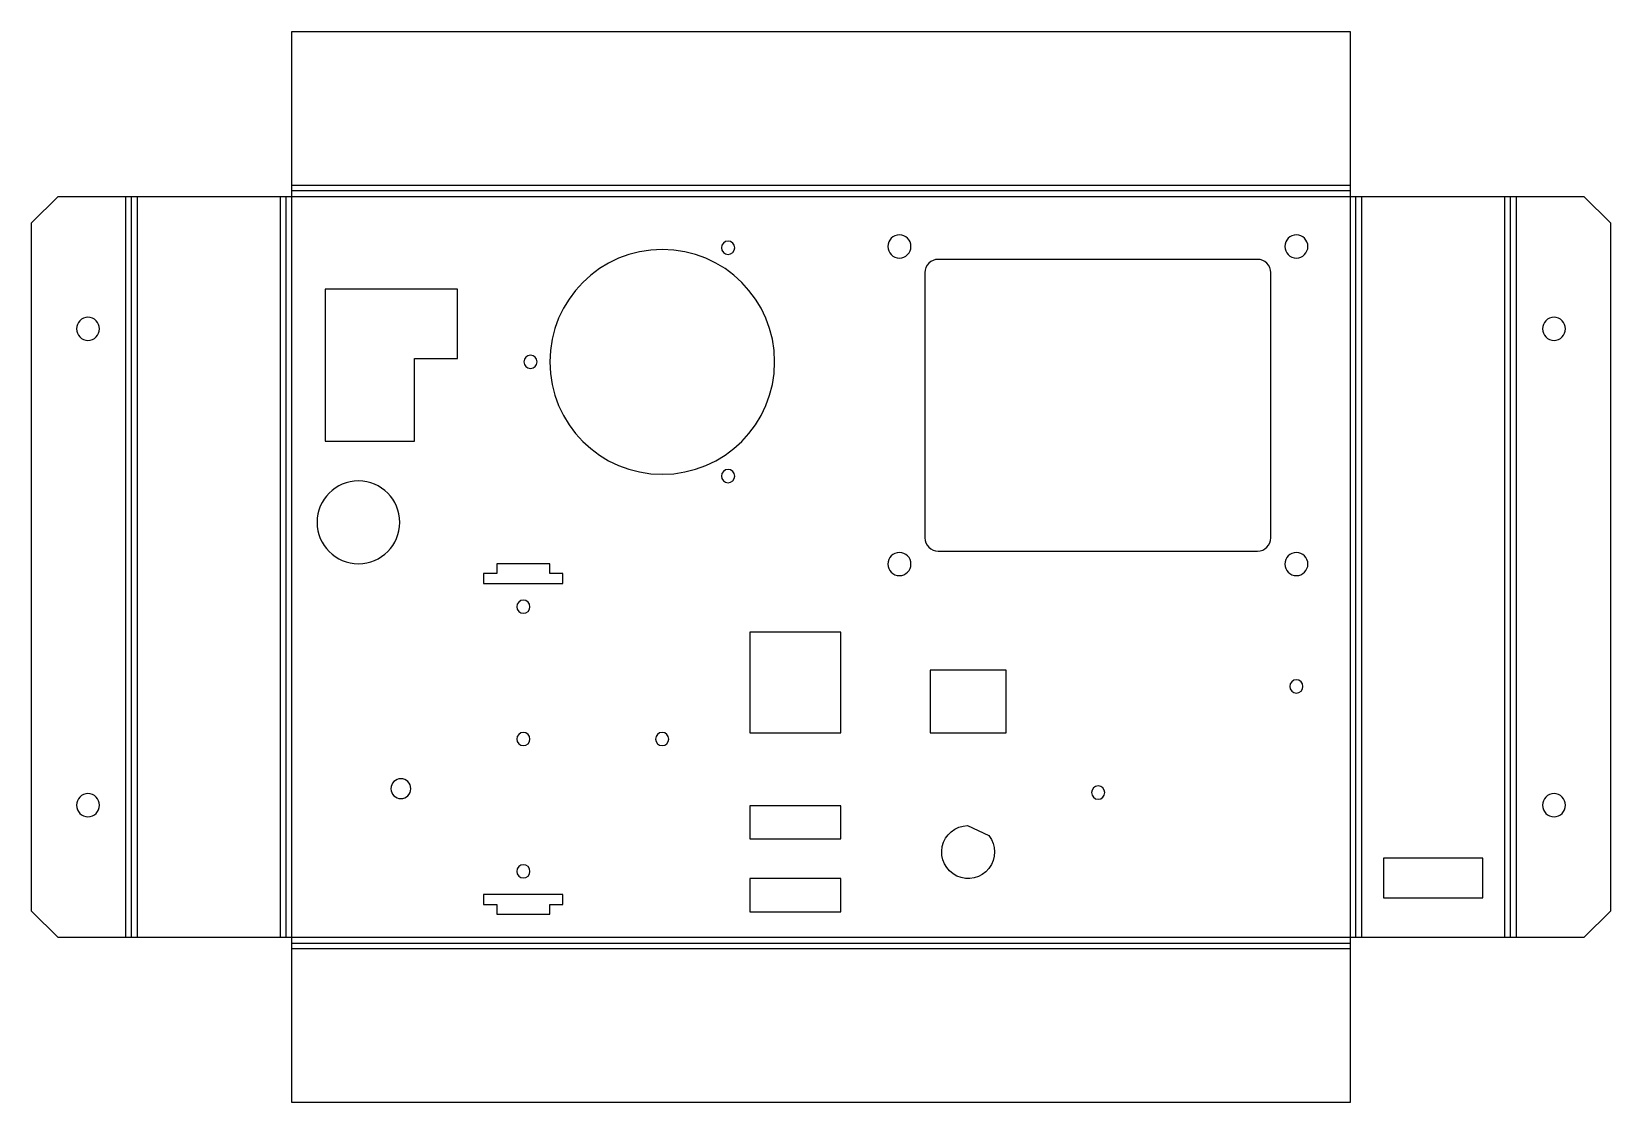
# Model space of a CAD drawing. Header units: inches. Extents: x -2.5 to 12.5, y 0 to 10.1.
import ezdxf

# ---------------------------------------------------------------- set-up
doc = ezdxf.new("R2010")
doc.units = ezdxf.units.IN

msp = doc.modelspace()

# ---------------------------------------------------------------- linework, layer by layer
at = {"layer": 'BEND'}
for p, q in [((-1.515, 1.558), (-1.515, 8.558)), ((-0.053, 1.558), (-0.053, 8.558)), ((10, 8.611), (0, 8.611)), ((10.053, 1.558), (10.053, 8.558)), ((11.515, 1.558), (11.515, 8.558)), ((0, 1.505), (10, 1.505))]:
    msp.add_line(p, q, dxfattribs=at)
at = {"layer": 'BEND_EXTENT'}
for p, q in [((0, 8.664), (10, 8.664)), ((-1.568, 1.558), (-1.568, 8.558)), ((-1.462, 8.558), (-1.462, 1.558)), ((-0.106, 1.558), (-0.106, 8.558)), ((10.106, 8.558), (10.106, 1.558)), ((11.462, 1.558), (11.462, 8.558)), ((11.568, 8.558), (11.568, 1.558)), ((10, 1.452), (0, 1.452))]:
    msp.add_line(p, q, dxfattribs=at)
msp.add_lwpolyline([(0, 8.558), (10, 8.558), (10, 1.558), (0, 1.558)], close=True, dxfattribs=at)
at = {"layer": 'INTERIOR_PROFILES'}
for points in [[(9.25, 5.333), (9.25, 7.839, 0.414214), (9.125, 7.964), (6.107, 7.964, 0.414214), (5.982, 7.839), (5.982, 5.333, 0.414214), (6.107, 5.208), (9.125, 5.208, 0.414214)], [(6.586, 2.521, -4.26975), (6.385, 2.615)]]:
    msp.add_lwpolyline(points, format="xyb", close=True, dxfattribs=at)
for points in [[(1.565, 7.683), (0.315, 7.683), (0.315, 6.246), (1.159, 6.246), (1.159, 7.027), (1.565, 7.027)], [(1.812, 4.996), (1.812, 4.902), (2.562, 4.902), (2.562, 4.996), (2.438, 4.996), (2.438, 5.089), (1.938, 5.089), (1.938, 4.996)], [(5.187, 3.49), (5.187, 4.443), (4.328, 4.443), (4.328, 3.49)], [(6.031, 4.083), (6.031, 3.49), (6.75, 3.49), (6.75, 4.083)], [(4.328, 2.802), (4.328, 2.49), (5.187, 2.49), (5.187, 2.802)], [(10.315, 1.933), (11.253, 1.933), (11.253, 2.308), (10.315, 2.308)], [(4.328, 2.115), (4.328, 1.802), (5.187, 1.802), (5.187, 2.115)], [(2.562, 1.871), (2.562, 1.964), (1.812, 1.964), (1.812, 1.871), (1.938, 1.871), (1.938, 1.777), (2.438, 1.777), (2.438, 1.871)]]:
    msp.add_lwpolyline(points, close=True, dxfattribs=at)
at = {"layer": 'INTERIOR_PROFILES', "extrusion": (0, 0, -1)}
for centre, radius in [((-3.5, 6.996), 1.062), ((-4.122, 8.074), 0.0625), ((-5.741, 8.086), 0.109), ((-9.491, 8.086), 0.109), ((1.925, 7.308), 0.109), ((-11.925, 7.308), 0.109), ((-2.255, 6.996), 0.0625), ((-4.122, 5.917), 0.0625), ((-0.63, 5.48), 0.391), ((-5.741, 5.086), 0.109), ((-9.491, 5.086), 0.109), ((-2.188, 4.683), 0.0625), ((-9.491, 3.93), 0.0625), ((-2.188, 3.433), 0.0625), ((-3.5, 3.433), 0.0625), ((-1.031, 2.964), 0.0938), ((-7.618, 2.927), 0.0625), ((1.925, 2.808), 0.109), ((-11.925, 2.808), 0.109), ((-2.188, 2.183), 0.0625)]:
    msp.add_circle(centre, radius, dxfattribs=at)
at = {"layer": 'OUTER_PROFILES'}
msp.add_lwpolyline([(-2.208, 1.558), (-2.458, 1.808), (-2.458, 8.308), (-2.208, 8.558), (0, 8.558), (0, 10.116), (10, 10.116), (10, 8.558), (12.208, 8.558), (12.458, 8.308), (12.458, 1.808), (12.208, 1.558), (10, 1.558), (10, 0), (0, 0), (0, 1.558)], close=True, dxfattribs=at)

doc.saveas('drawing.dxf')
